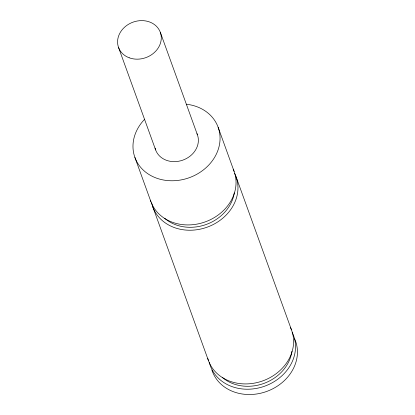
<?xml version="1.0" encoding="UTF-8"?>
<svg xmlns="http://www.w3.org/2000/svg" width="415" height="415" viewBox="0 0 415 415"><rect width="100%" height="100%" fill="white"/><g stroke="black" fill="none" stroke-linecap="round" stroke-linejoin="round"><path stroke-width="0.62" d="M218.14 127.291L234.127 171.457M236.047 176.754L291.683 330.449A44.265 37.578 -19.9 0 1 261.492 381.323A44.265 37.578 -19.9 0 1 207.697 358.249M160.325 32.329L197.416 134.792M118.534 47.455L155.625 149.919M134.901 157.425L150.889 201.586M152.808 206.888L208.444 360.583M294.598 338.78A44.265 37.578 -19.9 0 1 267.369 391.2A44.265 37.578 -19.9 0 1 211.889 370.024M292.15 332.363A44.265 37.578 -19.9 0 1 264.775 386.152A44.265 37.578 -19.9 0 1 209.31 362.352M291.927 351.256A40.888 34.71 -19.9 0 1 264.272 383.278A40.888 34.71 -19.9 0 1 222.233 377.313M290.505 327.622A44.265 37.578 -19.9 0 1 291.47 329.878M234.6 173.371A44.265 37.578 -19.9 0 1 206.878 227.28A44.265 37.578 -19.9 0 1 151.615 202.753M234.283 192.882A40.888 34.71 -19.9 0 1 206.38 224.411A40.888 34.71 -19.9 0 1 164.682 218.316M233.209 169.185A44.265 37.578 -19.9 0 1 205.98 221.605A44.265 37.578 -19.9 0 1 150.495 200.435M186.252 104.222A44.265 37.578 -19.9 0 1 216.625 153.529A44.265 37.578 -19.9 0 1 152.86 176.614A44.265 37.578 -19.9 0 1 144.633 119.287M196.954 133.656A22.223 18.867 -19.9 0 1 182.6 160.216A22.223 18.867 -19.9 0 1 155.101 148.15M129.195 57.784A22.223 18.867 -19.9 0 0 161.274 37.179A22.223 18.867 -19.9 0 0 127.82 24.718A22.223 18.867 -19.9 0 0 129.195 57.784"/></g></svg>
